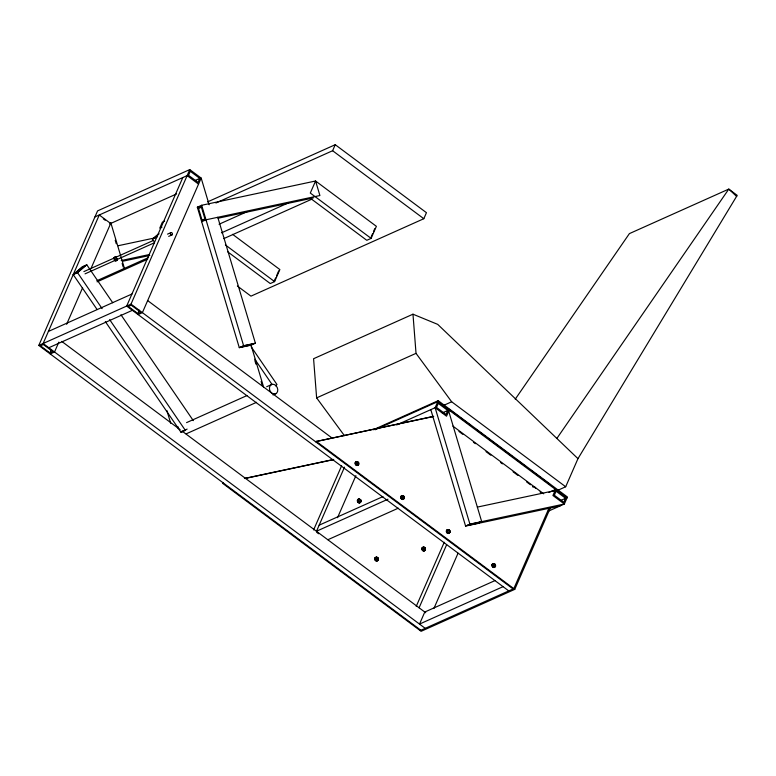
<?xml version="1.0" encoding="UTF-8"?>
<svg xmlns="http://www.w3.org/2000/svg" width="776" height="776" viewBox="0 0 776 776"><rect width="100%" height="100%" fill="white"/><g stroke="black" fill="none" stroke-linecap="round" stroke-linejoin="round"><path stroke-width="1.16" d="M114.382 259.62L115.702 260.61L117.399 259.659L117.409 258.777A1.436 1.125 65.9 0 1 115.43 259.514M355.728 464.252L356.106 462.331L357.29 461.613L358.609 462.593L358.745 464.29L357.047 465.241L355.728 464.252L355.592 462.554L357.29 461.613M357.949 501.694L358.328 499.763L359.511 499.046L360.83 500.035L360.966 501.732L359.269 502.673L357.949 501.694L357.823 499.996L359.511 499.046M375.312 559.806L375.681 557.886L376.874 557.168L378.193 558.148L378.319 559.845L376.632 560.796L375.312 559.806L375.177 558.109L376.874 557.168M401.328 498.25L401.706 496.32L402.889 495.602L404.209 496.591L404.345 498.289L402.647 499.23L401.328 498.25L401.202 496.553L402.889 495.602M422.445 549.767L422.823 547.837L424.006 547.128L425.326 548.108L425.461 549.806L423.764 550.747L422.445 549.767L422.309 548.069L424.006 547.128M446.937 532.239L447.306 530.318L448.499 529.601L449.818 530.58L449.944 532.288L448.256 533.228L446.937 532.239L446.801 530.542L448.499 529.601M492.537 566.237L492.915 564.307L494.099 563.599L495.418 564.579L495.554 566.276L493.856 567.217L492.537 566.237L492.401 564.54L494.099 563.599M420.902 630.267L38.8 345.436L97.582 210.888L189.771 169.585L201.178 178.082L209.151 204.777M49.974 352.905L52.855 351.615L43.349 344.534L40.468 345.824L49.974 352.905L51.42 349.578M58.83 342.138L54.524 351.994L50.197 353.934M66.62 324.3L82.596 287.741M90.821 268.903L110.667 223.478L99.27 214.981L43.126 343.496L425.219 628.337M182.826 177.549L126.672 306.074L508.775 590.905M38.8 345.436L130.999 304.134L189.771 169.585M137.847 313.533L140.728 312.243L131.222 305.162L128.341 306.452L137.847 313.533L139.292 310.216M199.791 178.383L198.035 182.399L188.529 175.318L190.285 171.302L199.791 178.383L195.397 180.352M274.316 280.931L275.625 277.924M276.508 275.916L278.7 270.892M227.804 251.89L270.271 283.55L274.597 281.61L279.864 269.563L232.567 234.313M215.903 203.011L332.613 150.728L335.242 144.705L426.451 212.692L423.812 218.716L250.958 296.151L237.369 286.024M371.267 236.69L372.587 233.683M373.46 231.675L374.779 228.658M310.807 198.588L366.786 240.308L371.112 238.377L376.379 226.33L315.57 181.002L201.663 205.271L197.337 207.202L239.289 347.658L251.075 345.145L255.391 343.205L217.784 217.29M313.611 529.911L341.634 465.775M316.482 531.298L344.505 467.152M337.541 517.679L355.903 475.649M547.846 511.403L564.336 504.012L567.411 496.989L438.197 400.668L435.132 407.701L469.907 524.13L465.581 526.07L430.806 409.631M447.771 410.465L446.025 414.481L436.519 407.4L438.275 403.384L447.771 410.465L442.281 412.929M449.168 410.174L446.53 416.198L435.132 407.701L396.643 424.938M416.217 606.405L444.241 542.259M419.089 607.783L446.627 544.742M433.871 608.539L458.024 553.249M549.039 508.018L513.819 588.644L420.185 630.587M223.284 482.963L222.566 483.283L421.135 631.295L514.769 589.353L550.475 507.62M557.954 490.228L565.685 486.765L577.965 458.655L737.2 195.358L728.79 189.092L629.394 233.615L515.235 399.194M565.588 498.289L563.832 502.305L554.326 495.224L556.082 491.208L565.588 498.289L561.184 500.258M375.943 558.681L376.011 559.603M493.167 565.112L493.148 565.888M556.858 438.45L728.79 189.092L736.705 196.493M97.126 309.566L73.225 274.597L82.45 266.721L86.776 264.781L112.724 302.747M73.225 274.597L77.542 272.657L86.776 264.781M154.502 242.102L152.455 239.105L158.323 234.09M159.07 233.751L153.939 238.125L156.82 236.835M105.323 321.555L181.128 432.455L182.806 431.019M181.128 432.455L187.123 429.089M275.441 385.837L276.974 384.518L251.143 346.726M116.361 257.215L114.858 258.127M114.256 257.923L115.944 256.982M115.702 260.61L117.399 259.659M357.047 465.241L358.745 464.29M359.269 502.673L360.966 501.732M402.647 499.23L404.345 498.289M376.632 560.796L378.319 559.845M448.256 533.228L449.944 532.288M423.764 550.747L425.461 549.806M493.856 567.217L495.554 566.276M116.216 260.377L115.769 259.591M493.759 566.237L493.041 566.014M94.953 216.911L187.142 175.609L198.54 184.116M200.46 178.412L201.178 178.082L142.396 312.631L138.07 314.571M109.639 223.934L176.589 193.942M164.58 221.15L162.378 222.14L159.749 228.163L161.951 227.174M207.522 201.915L335.242 144.705M198.423 208.094L201.304 206.804L204.922 218.91L202.041 220.2L198.423 208.094L201.944 207.347M152.455 239.105L156.771 237.165M83.876 271.6L153.211 240.531M167.519 234.129L170.827 232.645M85.04 273.85L154.385 242.791M168.693 236.379L171.991 234.905M201.682 221.732L205.999 219.802L319.906 195.533L315.57 181.002L310.303 193.049L371.112 238.377M219.055 224.235L247.593 211.46M96.884 280.708L148.555 257.564M97.107 281.853L147.673 259.203M221.47 232.849L288.42 202.856M223.886 238.571L311.69 199.238M48.384 331.449L131.939 294.017M48.82 347.745L132.376 310.322M239.289 347.658L243.606 345.718L255.391 343.205M577.965 458.655L437.722 324.378L412.977 314.193L313.582 358.725L316.627 397.884L344.428 435.656M186.57 422.619L246.943 395.576M266.692 386.729L272.036 384.343M182.612 431.475L185.493 430.185M186.143 433.862L256.526 402.327M272.997 394.945L276.14 393.539M316.627 397.884L416.023 353.352L412.977 314.193M433.706 416.305L315.483 441.66L432.989 416.625M373.314 429.739L438.197 400.668M375.08 429.759L437.761 401.677L566.975 497.988M443.94 405.247L451.671 401.784L565.685 486.765M355.592 462.554L356.106 462.331M358.609 462.593L358.105 462.826A1.95 1.533 65.9 0 0 355.311 462.418A1.95 1.533 65.9 0 0 356.572 465.454A1.95 1.533 65.9 0 0 358.211 463.311M357.823 499.996L358.328 499.763M360.83 500.035L359.007 499.278M319.149 525.187L382.907 496.621M316.521 531.211L387.971 499.201M401.202 496.553L401.706 496.32M404.209 496.591L402.385 495.835M327.918 539.708L398.272 508.193M375.177 558.109L375.681 557.886M376.37 557.391L378.193 558.148M446.801 530.542L447.306 530.318M449.818 530.58L447.985 529.824M422.309 548.069L422.823 547.837M477.366 523.558L481.692 521.627L448.712 411.202M548.971 492.45L555.567 489.491L552.939 495.515L564.336 504.012L469.907 524.13M425.326 548.108L423.502 547.352M552.958 491.499L555.121 490.529L477.347 507.097M492.401 564.54L492.915 564.307M494.913 564.802L495.418 564.579M495.146 580.516L424.782 612.031L419.525 624.079L503.071 586.656M359.337 501.655L358.464 501.461M197.337 207.202L200.858 206.455M202.041 220.2L204.389 219.705M218.124 218.231L313.242 197.967M118.059 245.749L154.463 237.999M121.231 260.532L149.409 254.528M122.783 261.221L149.787 255.469M244.44 478.452L333.748 459.431M244.896 478.53L333.02 459.751M465.581 526.07L560.02 505.952M448.188 532.258L447.442 532.016M358.716 501.665L359.783 502.45M356.233 464.029L357.552 465.008M401.832 498.017L403.151 499.007M422.949 549.544L424.268 550.523M375.817 559.583L377.136 560.563M493.458 566.247L494.36 566.994M332.613 150.728L423.812 218.716M448.586 408.933L458.257 416.149M460.197 417.585L469.868 424.802M475.669 429.128L485.349 436.335M487.279 437.78L500.821 447.878M502.761 449.314L512.432 456.53M516.302 459.411L525.003 465.901M530.813 470.227L540.484 477.444M542.414 478.879L550.155 484.651M225.37 244.925L274.597 281.61M452.903 426.102L543.724 493.808M458.946 431.466L462.806 434.347M473.438 442.272L475.368 443.707M485.999 451.632L490.83 455.231M500.491 462.438L502.421 463.873M513.052 471.798L517.883 475.397M526.574 481.886L530.445 484.767M540.106 491.965L542.036 493.41M103.305 218.842L105.197 220.258M147.663 300.584L332.041 438.023M356.785 461.836L358.105 462.826L358.231 464.523M316.201 441.331L514.769 589.353M130.999 304.134L513.091 588.965M61.731 341.392L180.119 429.652M182.059 431.097L425.733 612.739M316.705 532.326L318.606 533.742M448.761 532.996L447.539 531.89M416.023 353.352L451.671 401.784M254.78 359.172L271.862 384.168M120.92 314.736L193.311 420.64M77.542 272.657L102.131 308.625M109.639 319.615L185.445 430.525M251.085 345.204L263.568 386.981M254.877 360.617L255.915 364.099M261.114 381.511L262.152 384.983M201.663 205.271L243.606 345.718M110.745 222.547L124.606 268.971M166.898 410.553L170.71 423.318M115.217 240.279L116.264 243.761M122.152 263.491L123.19 266.973M377.689 558.38L377.815 560.078M115.023 258.156A1.436 1.125 65.9 0 1 116.08 257.254M117.069 258.592A1.95 1.533 65.9 0 1 114.538 260.115M113.965 258.738A1.95 1.533 65.9 0 1 115.837 257.137M116.594 260.455A1.95 1.533 65.9 0 1 114.334 260.212M113.762 258.825A1.95 1.533 65.9 0 1 116.041 257.457M116.875 258.68A1.95 1.533 65.9 0 1 116.817 260.086M360.433 500.753A1.95 1.533 65.9 0 1 359.21 502.955A1.95 1.533 65.9 0 1 357.319 500.733A1.95 1.533 65.9 0 1 359.201 499.298M359.598 499.531A1.95 1.533 65.9 0 1 360.239 500.277M424.928 548.826A1.95 1.533 65.9 0 1 423.706 551.028A1.95 1.533 65.9 0 1 421.814 548.816A1.95 1.533 65.9 0 1 423.696 547.371M424.094 547.604A1.95 1.533 65.9 0 1 424.734 548.351M532.763 486.591A1.95 0.989 23.6 0 1 534.79 487.134A1.95 0.989 23.6 0 1 535.702 488.463M532.637 486.862A1.95 0.989 23.6 0 1 533.51 486.921M534.451 487.289A1.95 0.989 23.6 0 1 535.576 488.463M495.292 566.179A1.95 1.533 65.9 0 1 492.915 566.965A1.95 1.533 65.9 0 1 492.673 563.89A1.95 1.533 65.9 0 1 495.224 565.209M495.098 566.267A1.95 1.533 65.9 0 1 492.973 567.246A1.95 1.533 65.9 0 1 492.12 564.394A1.95 1.533 65.9 0 1 494.545 564.404M494.826 564.821A1.95 1.533 65.9 0 1 495.02 565.297M449.711 531.705A1.95 1.533 65.9 0 1 447.568 533.16A1.95 1.533 65.9 0 1 446.966 529.979A1.95 1.533 65.9 0 1 449.614 531.211M449.508 531.793A1.95 1.533 65.9 0 1 447.364 533.248A1.95 1.533 65.9 0 1 446.772 530.076A1.95 1.533 65.9 0 1 449.42 531.298M403.908 497.794A1.95 1.533 65.9 0 1 401.9 499.337A1.95 1.533 65.9 0 1 400.988 496.291A1.95 1.533 65.9 0 1 403.617 496.834M177.559 427.76A5.083 3.987 65.9 0 1 178.111 426.781M82.401 267.051L74.709 273.618L77.59 272.327L85.282 265.761L82.401 267.051M243.868 345.834L240.987 347.124L250.813 345.029L253.694 343.739L243.868 345.834M470.169 524.246L467.288 525.536L477.104 523.451L479.985 522.151L470.169 524.246M375.953 558.342A1.436 1.125 65.9 0 0 377.524 560.185A1.436 1.125 65.9 0 0 377.863 557.934A1.436 1.125 65.9 0 0 375.953 558.342M374.905 558.448A1.95 1.533 65.9 0 0 377.039 560.961A1.95 1.533 65.9 0 0 377.514 557.886A1.95 1.533 65.9 0 0 374.905 558.448M374.701 558.536A1.95 1.533 65.9 0 0 376.845 561.048A1.95 1.533 65.9 0 0 377.311 557.983A1.95 1.533 65.9 0 0 374.701 558.536M358.59 500.219A1.436 1.125 65.9 0 0 360.161 502.062A1.436 1.125 65.9 0 0 360.51 499.812A1.436 1.125 65.9 0 0 358.59 500.219M357.542 500.326A1.95 1.533 65.9 0 0 359.686 502.838A1.95 1.533 65.9 0 0 360.161 499.773A1.95 1.533 65.9 0 0 357.542 500.326M423.085 548.293A1.436 1.125 65.9 0 0 424.656 550.145A1.436 1.125 65.9 0 0 425.005 547.885A1.436 1.125 65.9 0 0 423.085 548.293M422.037 548.409A1.95 1.533 65.9 0 0 424.181 550.912A1.95 1.533 65.9 0 0 424.647 547.846A1.95 1.533 65.9 0 0 422.037 548.409M493.177 564.763A1.436 1.125 65.9 0 0 494.748 566.616A1.436 1.125 65.9 0 0 495.098 564.356A1.436 1.125 65.9 0 0 493.177 564.763M447.568 530.774A1.436 1.125 65.9 0 0 449.139 532.617A1.436 1.125 65.9 0 0 449.488 530.367A1.436 1.125 65.9 0 0 447.568 530.774M401.968 496.776A1.436 1.125 65.9 0 0 403.539 498.619A1.436 1.125 65.9 0 0 403.889 496.368A1.436 1.125 65.9 0 0 401.968 496.776M400.92 496.882A1.95 1.533 65.9 0 0 403.064 499.395A1.95 1.533 65.9 0 0 403.53 496.33A1.95 1.533 65.9 0 0 400.92 496.882M356.368 462.787A1.436 1.125 65.9 0 0 357.94 464.63A1.436 1.125 65.9 0 0 358.289 462.38A1.436 1.125 65.9 0 0 356.368 462.787M355.321 462.894A1.95 1.533 65.9 0 0 357.455 465.406A1.95 1.533 65.9 0 0 357.93 462.331A1.95 1.533 65.9 0 0 355.321 462.894M269.466 387.612A5.083 3.987 65.9 0 0 275.189 393.965A5.083 3.987 65.9 0 0 276.178 385.885A5.083 3.987 65.9 0 0 269.466 387.612M170.381 233.324A1.271 0.999 65.9 0 0 171.748 234.992A1.271 0.999 65.9 0 0 172.097 233.004A1.271 0.999 65.9 0 0 170.381 233.324"/></g></svg>
